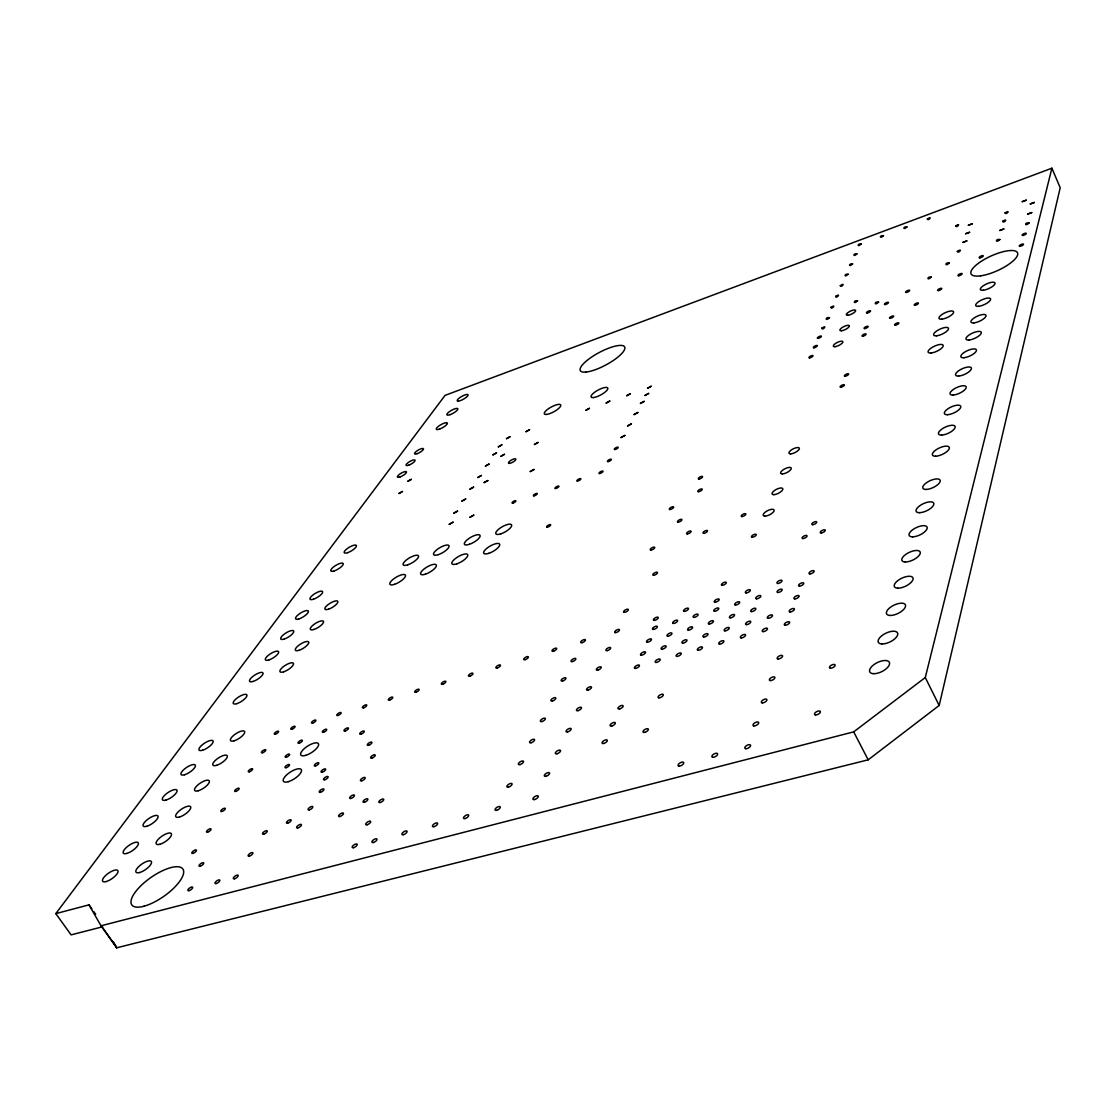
<?xml version="1.0" encoding="UTF-8"?>
<svg xmlns="http://www.w3.org/2000/svg" width="1116" height="1116" viewBox="0 0 1116 1116"><rect width="100%" height="100%" fill="white"/><g stroke="black" fill="none" stroke-linecap="round" stroke-linejoin="round"><path stroke-width="1.5" d="M55.8 913.627L88.987 904.853L101.012 925.792L116.664 947.805L868.178 759.829L939.17 705.465L1060.2 187.767L1051.9 168.195L445.075 395.371L55.8 913.627L71.089 934.873L102.602 926.768M101.012 925.792L853.684 731.873L925.276 677.538L1051.9 168.195M116.664 947.805L113.455 941.932M88.987 904.853L91.847 908.87M93.758 911.563L95.669 914.255M101.151 925.596L116.803 947.61M853.684 731.873L868.178 759.829M925.276 677.538L939.17 705.465M651.158 386.262L647.531 388.298L651.158 386.262M648.633 393.418L644.978 395.469L648.633 393.418M644.127 401.369L640.445 403.434L644.127 401.369M637.836 412.488L634.111 414.566L637.836 412.488M631.405 423.829L627.652 425.935L631.405 423.829M630.373 393.697L626.76 395.72L630.373 393.697M624.848 435.421L621.04 437.542L624.848 435.421M609.782 401.049L606.197 403.057L609.782 401.049M589.429 408.33L585.844 410.325L589.429 408.33M534.006 469.487L530.267 471.566L534.006 469.487M538.065 442.452L534.452 444.475L538.065 442.452M529.57 429.716L526.041 431.683L529.57 429.716M510.026 436.705L506.511 438.658L510.026 436.705M504.446 454.324L500.861 456.332L504.446 454.324M501.865 444.865L498.336 446.846L501.865 444.865M496.508 452.873L492.951 454.868L496.508 452.873M487.832 480.536L484.163 482.586L487.832 480.536M489.031 464.075L485.432 466.07L489.031 464.075M473.742 515.146L469.934 517.28L473.742 515.146M481.387 475.486L477.76 477.509L481.387 475.486M473.603 487.12L469.934 489.171L473.603 487.12M465.665 498.991L461.954 501.07L465.665 498.991M457.56 511.1L453.821 513.193L457.56 511.1M453.026 522.19L449.246 524.311L453.026 522.19M411.316 479.322L407.856 481.261L411.316 479.322M402.485 491.486L398.984 493.439L402.485 491.486M1029.064 222.949C1024.795 227.315 1024.153 222.028 1029.064 222.949M1031.742 212.584L1027.627 214.091L1031.742 212.584M1034.365 202.456L1030.291 203.949L1034.365 202.456M999.866 239.508C995.584 243.888 995.04 238.531 999.866 239.508M1003.828 228.989L999.741 230.482L1003.828 228.989M1026.26 200.183L1022.242 201.675L1026.26 200.183M1002.614 221.345C1003.633 224.163 1008.962 217.257 1002.614 221.345M1005.042 212.891C1006.088 215.639 1011.333 208.845 1005.042 212.891M957.319 251.407C958.142 254.364 963.764 247.278 957.319 251.407M949.298 262.985C945.001 267.38 944.624 261.967 949.298 262.985M966.833 240.93L962.829 242.395L966.833 240.93M969.595 232.281L965.619 233.746L969.595 232.281M972.315 223.8L968.367 225.251L972.315 223.8M931.316 277.117C926.964 281.553 926.671 276.029 931.316 277.117M955.645 225.92C956.454 228.668 961.852 221.945 955.645 225.92M878.599 302.115C874.233 306.565 874.121 300.971 878.599 302.115M927.354 218.987C928.038 221.61 933.367 215.151 927.354 218.987M857.59 300.832C853.28 305.198 853.252 299.73 857.59 300.832M829.453 317.711C825.101 322.092 825.184 316.539 829.453 317.711M821.878 328.104C822.06 331.354 828.449 323.975 821.878 328.104M906.959 226.925C902.97 230.873 902.718 226.157 906.959 226.925M830.89 307.346C831.127 310.443 837.307 303.301 830.89 307.346M835.647 296.368C835.912 299.395 841.98 292.364 835.647 296.368M840.306 285.626C840.599 288.584 846.57 281.678 840.306 285.626M883.467 235.685C879.492 239.619 879.31 234.918 883.467 235.685M848.174 274.243C844.045 278.358 844.017 273.308 848.174 274.243M852.61 263.948C848.537 267.993 848.481 263.069 852.61 263.948M856.948 253.876C852.917 257.852 852.847 253.039 856.948 253.876M861.203 243.999C857.214 247.919 857.116 243.218 861.203 243.999M144.103 906.192A31.22 11.425 -35.1 0 0 183.694 871.917A31.22 11.425 -35.1 0 0 144.145 882.756A31.22 11.425 -35.1 0 0 144.103 906.192M980.462 275.861A25.487 7.979 -24.4 0 0 1017.611 254.88A25.487 7.979 -24.4 0 0 984.842 259.149A25.487 7.979 -24.4 0 0 980.462 275.861M586.04 372.06A25.152 7.059 -28.1 0 0 623.914 350.773A25.152 7.059 -28.1 0 0 597.423 353.493A25.152 7.059 -28.1 0 0 586.04 372.06M830.416 668.205A3.139 1.423 -26.8 0 0 835.131 665.527A3.139 1.423 -26.8 0 0 831.378 665.192A3.139 1.423 -26.8 0 0 830.416 668.205M644.909 732.319A3.041 1.339 -29.7 0 0 648.312 729.069A3.041 1.339 -29.7 0 0 643.793 730.296A3.041 1.339 -29.7 0 0 644.909 732.319M658.789 697.821A2.957 1.269 -29.2 0 0 663.253 695.296A2.957 1.269 -29.2 0 0 660.044 694.919A2.957 1.269 -29.2 0 0 658.789 697.821M619.771 708.883A2.929 1.242 -29.8 0 0 623.091 705.772A2.929 1.242 -29.8 0 0 618.752 706.986A2.929 1.242 -29.8 0 0 619.771 708.883M603.882 743.437A3.013 1.311 -30.2 0 0 607.299 740.215A3.013 1.311 -30.2 0 0 602.877 741.415A3.013 1.311 -30.2 0 0 603.882 743.437M611.931 725.958A2.971 1.269 -30 0 0 615.293 722.777A2.971 1.269 -30 0 0 610.912 723.991A2.971 1.269 -30 0 0 611.931 725.958M722.122 585.314A2.748 1.088 -27.8 0 0 726.251 582.984A2.748 1.088 -27.8 0 0 723.168 582.845A2.748 1.088 -27.8 0 0 722.122 585.314M821.097 532.932A2.762 1.088 -26.4 0 0 825.226 530.588A2.762 1.088 -26.4 0 0 821.948 530.546A2.762 1.088 -26.4 0 0 821.097 532.932M655.845 662.444A2.86 1.186 -29 0 0 660.156 660.016A2.86 1.186 -29 0 0 657.073 659.709A2.86 1.186 -29 0 0 655.845 662.444M676.84 656.403A2.874 1.2 -28.7 0 0 681.165 653.962A2.874 1.2 -28.7 0 0 678.026 653.669A2.874 1.2 -28.7 0 0 676.84 656.403M698.044 650.307A2.888 1.214 -28.4 0 0 702.396 647.838A2.888 1.214 -28.4 0 0 699.188 647.573A2.888 1.214 -28.4 0 0 698.044 650.307M719.471 644.127A2.902 1.228 -28.1 0 0 723.852 641.658A2.902 1.228 -28.1 0 0 720.587 641.393A2.902 1.228 -28.1 0 0 719.471 644.127M741.136 637.906A2.916 1.242 -27.8 0 0 745.53 635.423A2.916 1.242 -27.8 0 0 742.21 635.157A2.916 1.242 -27.8 0 0 741.136 637.906M763.037 631.6A2.929 1.256 -27.5 0 0 767.445 629.103A2.929 1.256 -27.5 0 0 764.069 628.852A2.929 1.256 -27.5 0 0 763.037 631.6M785.162 625.225A2.957 1.256 -27.2 0 0 789.598 622.728A2.957 1.256 -27.2 0 0 786.152 622.491A2.957 1.256 -27.2 0 0 785.162 625.225M635.088 668.414A2.846 1.172 -29.3 0 0 639.37 666.001A2.846 1.172 -29.3 0 0 636.343 665.694A2.846 1.172 -29.3 0 0 635.088 668.414M673.366 623.439A2.776 1.116 -28.6 0 0 677.552 621.082A2.776 1.116 -28.6 0 0 674.524 620.859A2.776 1.116 -28.6 0 0 673.366 623.439M693.845 617.371A2.79 1.13 -28.3 0 0 698.044 615A2.79 1.13 -28.3 0 0 694.961 614.79A2.79 1.13 -28.3 0 0 693.845 617.371M714.519 611.247A2.804 1.144 -28 0 0 718.746 608.862A2.804 1.144 -28 0 0 715.607 608.666A2.804 1.144 -28 0 0 714.519 611.247M735.416 605.053A2.818 1.158 -27.7 0 0 739.657 602.668A2.818 1.158 -27.7 0 0 736.462 602.473A2.818 1.158 -27.7 0 0 735.416 605.053M756.522 598.804A2.832 1.158 -27.4 0 0 760.791 596.39A2.832 1.158 -27.4 0 0 757.541 596.223A2.832 1.158 -27.4 0 0 756.522 598.804M777.852 592.484A2.846 1.172 -27.2 0 0 782.149 590.071A2.846 1.172 -27.2 0 0 778.828 589.904A2.846 1.172 -27.2 0 0 777.852 592.484M799.405 586.095A2.874 1.186 -26.9 0 0 803.715 583.668A2.874 1.186 -26.9 0 0 800.339 583.515A2.874 1.186 -26.9 0 0 799.405 586.095M653.111 629.438A2.762 1.102 -28.8 0 0 657.268 627.094A2.762 1.102 -28.8 0 0 654.283 626.871A2.762 1.102 -28.8 0 0 653.111 629.438M667.647 636.19A2.804 1.144 -28.7 0 0 671.874 633.804A2.804 1.144 -28.7 0 0 668.819 633.567A2.804 1.144 -28.7 0 0 667.647 636.19M688.279 630.135A2.818 1.158 -28.4 0 0 692.534 627.736A2.818 1.158 -28.4 0 0 689.423 627.499A2.818 1.158 -28.4 0 0 688.279 630.135M709.134 624.011A2.832 1.158 -28.1 0 0 713.403 621.598A2.832 1.158 -28.1 0 0 710.236 621.375A2.832 1.158 -28.1 0 0 709.134 624.011M730.213 617.832A2.846 1.172 -27.9 0 0 734.495 615.404A2.846 1.172 -27.9 0 0 731.273 615.195A2.846 1.172 -27.9 0 0 730.213 617.832M751.5 611.582A2.86 1.186 -27.6 0 0 755.811 609.141A2.86 1.186 -27.6 0 0 752.533 608.945A2.86 1.186 -27.6 0 0 751.5 611.582M794.759 598.887A2.902 1.214 -27 0 0 799.098 596.432A2.902 1.214 -27 0 0 795.708 596.251A2.902 1.214 -27 0 0 794.759 598.887M647.21 642.188A2.79 1.13 -29 0 0 651.423 639.817A2.79 1.13 -29 0 0 648.424 639.566A2.79 1.13 -29 0 0 647.21 642.188M661.802 649.191A2.832 1.158 -28.8 0 0 666.071 646.778A2.832 1.158 -28.8 0 0 663.002 646.513A2.832 1.158 -28.8 0 0 661.802 649.191M682.615 643.137A2.846 1.172 -28.6 0 0 686.898 640.724A2.846 1.172 -28.6 0 0 683.773 640.458A2.846 1.172 -28.6 0 0 682.615 643.137M703.638 637.027A2.86 1.186 -28.3 0 0 707.949 634.599A2.86 1.186 -28.3 0 0 704.768 634.348A2.86 1.186 -28.3 0 0 703.638 637.027M724.898 630.847A2.874 1.2 -28 0 0 729.222 628.406A2.874 1.2 -28 0 0 725.986 628.168A2.874 1.2 -28 0 0 724.898 630.847M746.367 624.611A2.888 1.214 -27.7 0 0 750.719 622.156A2.888 1.214 -27.7 0 0 747.413 621.919A2.888 1.214 -27.7 0 0 746.367 624.611M768.073 618.306A2.902 1.228 -27.4 0 0 772.439 615.837A2.902 1.228 -27.4 0 0 769.077 615.614A2.902 1.228 -27.4 0 0 768.073 618.306M790.002 611.931A2.929 1.242 -27.1 0 0 794.397 609.448A2.929 1.242 -27.1 0 0 790.979 609.238A2.929 1.242 -27.1 0 0 790.002 611.931M641.212 655.176A2.818 1.144 -29.1 0 0 645.453 652.776A2.818 1.144 -29.1 0 0 642.439 652.497A2.818 1.144 -29.1 0 0 641.212 655.176M286.226 767.655A2.637 0.949 -33.1 0 0 289.518 764.837A2.637 0.949 -33.1 0 0 286.003 765.855A2.637 0.949 -33.1 0 0 286.226 767.655M315.549 765.911A2.678 0.99 -32.9 0 0 318.855 763.051A2.678 0.99 -32.9 0 0 315.27 764.083A2.678 0.99 -32.9 0 0 315.549 765.911M322.343 772.133A2.706 1.004 -32.9 0 0 325.691 769.231A2.706 1.004 -32.9 0 0 322.05 770.277A2.706 1.004 -32.9 0 0 322.343 772.133M324.784 779.763A2.734 1.032 -33 0 0 328.16 776.834A2.734 1.032 -33 0 0 324.477 777.88A2.734 1.032 -33 0 0 324.784 779.763M320.529 792.276A2.762 1.046 -33.1 0 0 323.947 789.305A2.762 1.046 -33.1 0 0 320.236 790.337A2.762 1.046 -33.1 0 0 320.529 792.276M309.369 809.867A2.79 1.074 -33.4 0 0 312.829 806.826A2.79 1.074 -33.4 0 0 309.09 807.858A2.79 1.074 -33.4 0 0 309.369 809.867M297.93 827.877A2.832 1.088 -33.7 0 0 301.459 824.78A2.832 1.088 -33.7 0 0 297.679 825.812A2.832 1.088 -33.7 0 0 297.93 827.877M339.948 816.507A2.86 1.116 -33.3 0 0 343.463 813.397A2.86 1.116 -33.3 0 0 339.599 814.443A2.86 1.116 -33.3 0 0 339.948 816.507M351.01 798.428A2.818 1.102 -33 0 0 354.469 795.373A2.818 1.102 -33 0 0 350.647 796.419A2.818 1.102 -33 0 0 351.01 798.428M361.807 780.782A2.776 1.074 -32.7 0 0 365.211 777.782A2.776 1.074 -32.7 0 0 361.417 778.842A2.776 1.074 -32.7 0 0 361.807 780.782M371.935 758.043A2.72 1.032 -32.4 0 0 375.255 755.127A2.72 1.032 -32.4 0 0 371.53 756.202A2.72 1.032 -32.4 0 0 371.935 758.043M368.643 745.265A2.678 1.004 -32.3 0 0 371.935 742.405A2.678 1.004 -32.3 0 0 368.252 743.465A2.678 1.004 -32.3 0 0 368.643 745.265M361.04 734.147A2.637 0.976 -32.3 0 0 364.276 731.343A2.637 0.976 -32.3 0 0 360.663 732.389A2.637 0.976 -32.3 0 0 361.04 734.147M345.249 730.966A2.609 0.949 -32.3 0 0 348.471 728.204A2.609 0.949 -32.3 0 0 344.914 729.25A2.609 0.949 -32.3 0 0 345.249 730.966M323.542 732.249A2.581 0.935 -32.5 0 0 326.751 729.515A2.581 0.935 -32.5 0 0 323.249 730.548A2.581 0.935 -32.5 0 0 323.542 732.249M299.172 743.214A2.581 0.921 -32.7 0 0 302.394 740.48A2.581 0.921 -32.7 0 0 298.935 741.498A2.581 0.921 -32.7 0 0 299.172 743.214M286.38 757.178A2.609 0.935 -32.9 0 0 289.644 754.402A2.609 0.935 -32.9 0 0 286.17 755.42A2.609 0.935 -32.9 0 0 286.38 757.178M582.315 642.607A2.692 1.046 -29.6 0 0 585.412 639.831A2.692 1.046 -29.6 0 0 581.464 641.003A2.692 1.046 -29.6 0 0 582.315 642.607M542.027 721.522A2.86 1.172 -30.7 0 0 545.347 718.481A2.86 1.172 -30.7 0 0 541.204 719.653A2.86 1.172 -30.7 0 0 542.027 721.522M562.743 680.941A2.776 1.116 -30.1 0 0 565.952 678.04A2.776 1.116 -30.1 0 0 561.906 679.212A2.776 1.116 -30.1 0 0 562.743 680.941M572.675 661.509A2.734 1.074 -29.9 0 0 575.814 658.663A2.734 1.074 -29.9 0 0 571.824 659.835A2.734 1.074 -29.9 0 0 572.675 661.509M552.532 700.946A2.818 1.144 -30.4 0 0 555.796 697.96A2.818 1.144 -30.4 0 0 551.709 699.132A2.818 1.144 -30.4 0 0 552.532 700.946M553.578 651.186A2.678 1.032 -30 0 0 556.675 648.41A2.678 1.032 -30 0 0 552.797 649.568A2.678 1.032 -30 0 0 553.578 651.186M525.259 659.626A2.664 1.018 -30.3 0 0 528.37 656.864A2.664 1.018 -30.3 0 0 524.534 658.008A2.664 1.018 -30.3 0 0 525.259 659.626M497.359 667.954A2.637 1.004 -30.6 0 0 500.47 665.192A2.637 1.004 -30.6 0 0 496.69 666.322A2.637 1.004 -30.6 0 0 497.359 667.954M469.85 676.156A2.623 0.99 -30.9 0 0 472.975 673.408A2.623 0.99 -30.9 0 0 469.25 674.524A2.623 0.99 -30.9 0 0 469.85 676.156M531.202 742.726A2.902 1.214 -31 0 0 534.592 739.615A2.902 1.214 -31 0 0 530.407 740.773A2.902 1.214 -31 0 0 531.202 742.726M520.056 764.572A2.943 1.242 -31.3 0 0 523.502 761.377A2.943 1.242 -31.3 0 0 519.261 762.535A2.943 1.242 -31.3 0 0 520.056 764.572M508.561 787.087A2.999 1.283 -31.6 0 0 512.077 783.823A2.999 1.283 -31.6 0 0 507.78 784.967A2.999 1.283 -31.6 0 0 508.561 787.087M496.704 810.3A3.055 1.325 -32 0 0 500.289 806.952A3.055 1.325 -32 0 0 495.95 808.096A3.055 1.325 -32 0 0 496.704 810.3M442.731 684.248A2.609 0.976 -31.2 0 0 445.87 681.513A2.609 0.976 -31.2 0 0 442.187 682.601A2.609 0.976 -31.2 0 0 442.731 684.248M416.003 692.213A2.595 0.963 -31.5 0 0 419.142 689.493A2.595 0.963 -31.5 0 0 415.515 690.581A2.595 0.963 -31.5 0 0 416.003 692.213M389.637 700.081A2.581 0.935 -31.7 0 0 392.79 697.361A2.581 0.935 -31.7 0 0 389.219 698.435A2.581 0.935 -31.7 0 0 389.637 700.081M363.649 707.823A2.567 0.921 -32 0 0 366.801 705.131A2.567 0.921 -32 0 0 363.286 706.177A2.567 0.921 -32 0 0 363.649 707.823M338.022 715.468A2.553 0.907 -32.2 0 0 341.175 712.775A2.553 0.907 -32.2 0 0 337.702 713.822A2.553 0.907 -32.2 0 0 338.022 715.468M312.745 723.015A2.539 0.893 -32.4 0 0 315.898 720.336A2.539 0.893 -32.4 0 0 312.48 721.355A2.539 0.893 -32.4 0 0 312.745 723.015M291.932 729.208A2.539 0.879 -32.6 0 0 295.098 726.544A2.539 0.879 -32.6 0 0 291.708 727.562A2.539 0.879 -32.6 0 0 291.932 729.208M275.457 734.133A2.525 0.879 -32.8 0 0 278.623 731.468A2.525 0.879 -32.8 0 0 275.275 732.473A2.525 0.879 -32.8 0 0 275.457 734.133M262.595 752.714A2.567 0.893 -33 0 0 265.817 749.994A2.567 0.893 -33 0 0 262.441 750.998A2.567 0.893 -33 0 0 262.595 752.714M249.398 771.784A2.609 0.921 -33.3 0 0 252.676 769.008A2.609 0.921 -33.3 0 0 249.273 769.998A2.609 0.921 -33.3 0 0 249.398 771.784M235.853 791.37A2.651 0.935 -33.6 0 0 239.187 788.538A2.651 0.935 -33.6 0 0 235.741 789.514A2.651 0.935 -33.6 0 0 235.853 791.37M221.945 811.472A2.692 0.963 -33.9 0 0 225.334 808.584A2.692 0.963 -33.9 0 0 221.861 809.56A2.692 0.963 -33.9 0 0 221.945 811.472M207.646 832.131A2.734 0.99 -34.2 0 0 211.105 829.174A2.734 0.99 -34.2 0 0 207.59 830.151A2.734 0.99 -34.2 0 0 207.646 832.131M192.956 853.363A2.776 1.018 -34.5 0 0 196.486 850.336A2.776 1.018 -34.5 0 0 192.929 851.313A2.776 1.018 -34.5 0 0 192.956 853.363M200.196 866.225A2.832 1.046 -34.6 0 0 203.768 863.128A2.832 1.046 -34.6 0 0 200.155 864.105A2.832 1.046 -34.6 0 0 200.196 866.225M189.064 890.652A2.888 1.088 -35 0 0 192.719 887.471A2.888 1.088 -35 0 0 189.05 888.434A2.888 1.088 -35 0 0 189.064 890.652M216.225 883.551A2.902 1.102 -34.8 0 0 219.88 880.371A2.902 1.102 -34.8 0 0 216.141 881.347A2.902 1.102 -34.8 0 0 216.225 883.551M465.107 818.544A3.027 1.297 -32.4 0 0 468.706 815.224A3.027 1.297 -32.4 0 0 464.437 816.34A3.027 1.297 -32.4 0 0 465.107 818.544M434.04 826.663A3.013 1.269 -32.7 0 0 437.639 823.357A3.013 1.269 -32.7 0 0 433.44 824.459A3.013 1.269 -32.7 0 0 434.04 826.663M403.462 834.656A2.999 1.242 -33.1 0 0 407.089 831.35A2.999 1.242 -33.1 0 0 402.946 832.438A2.999 1.242 -33.1 0 0 403.462 834.656M373.386 842.51A2.971 1.228 -33.4 0 0 377.013 839.232A2.971 1.228 -33.4 0 0 372.939 840.292A2.971 1.228 -33.4 0 0 373.386 842.51M234.555 878.766A2.902 1.116 -34.6 0 0 238.21 875.572A2.902 1.116 -34.6 0 0 234.444 876.562A2.902 1.116 -34.6 0 0 234.555 878.766M249.37 856.125A2.86 1.088 -34.3 0 0 252.955 853.001A2.86 1.088 -34.3 0 0 249.217 854.005A2.86 1.088 -34.3 0 0 249.37 856.125M263.767 834.14A2.804 1.06 -33.9 0 0 267.282 831.085A2.804 1.06 -33.9 0 0 263.585 832.09A2.804 1.06 -33.9 0 0 263.767 834.14M287.677 823.176A2.804 1.074 -33.7 0 0 291.178 820.134A2.804 1.074 -33.7 0 0 287.454 821.153A2.804 1.074 -33.7 0 0 287.677 823.176M353.605 847.672A2.971 1.214 -33.6 0 0 357.232 844.407A2.971 1.214 -33.6 0 0 353.2 845.468A2.971 1.214 -33.6 0 0 353.605 847.672M367.136 824.752A2.916 1.172 -33.2 0 0 370.693 821.571A2.916 1.172 -33.2 0 0 366.718 822.632A2.916 1.172 -33.2 0 0 367.136 824.752M380.277 802.502A2.874 1.144 -32.9 0 0 383.765 799.391A2.874 1.144 -32.9 0 0 379.831 800.465A2.874 1.144 -32.9 0 0 380.277 802.502M364.416 802.251A2.846 1.13 -33 0 0 367.889 799.168A2.846 1.13 -33 0 0 364.011 800.228A2.846 1.13 -33 0 0 364.416 802.251M624.221 612.321A2.664 1.032 -29 0 0 628.252 610.047A2.664 1.032 -29 0 0 625.42 609.866A2.664 1.032 -29 0 0 624.221 612.321M650.837 550.035A2.539 0.935 -28.4 0 0 654.673 547.872A2.539 0.935 -28.4 0 0 651.939 547.803A2.539 0.935 -28.4 0 0 650.837 550.035M698.895 479.029A2.413 0.851 -27.6 0 0 702.522 476.992A2.413 0.851 -27.6 0 0 699.844 477.034A2.413 0.851 -27.6 0 0 698.895 479.029M698.49 491.682A2.455 0.865 -27.7 0 0 702.173 489.603A2.455 0.865 -27.7 0 0 699.453 489.631A2.455 0.865 -27.7 0 0 698.49 491.682M678.096 522.121A2.497 0.907 -28 0 0 681.876 520A2.497 0.907 -28 0 0 679.128 519.986A2.497 0.907 -28 0 0 678.096 522.121M815.475 714.951A3.25 1.521 -27.2 0 0 820.358 712.175A3.25 1.521 -27.2 0 0 816.493 711.729A3.25 1.521 -27.2 0 0 815.475 714.951M867.188 313.01A2.232 0.698 -25.7 0 0 870.508 311.155A2.232 0.698 -25.7 0 0 867.816 311.434A2.232 0.698 -25.7 0 0 867.188 313.01M864.747 328.578A2.274 0.725 -25.7 0 0 868.122 326.695A2.274 0.725 -25.7 0 0 865.388 326.96A2.274 0.725 -25.7 0 0 864.747 328.578M890.261 318.283A2.288 0.725 -25.4 0 0 893.651 316.386A2.288 0.725 -25.4 0 0 890.861 316.679A2.288 0.725 -25.4 0 0 890.261 318.283M915.022 305.254A2.288 0.725 -25.2 0 0 918.412 303.357A2.288 0.725 -25.2 0 0 915.566 303.664A2.288 0.725 -25.2 0 0 915.022 305.254M938.389 290.579A2.288 0.725 -24.9 0 0 941.764 288.695A2.288 0.725 -24.9 0 0 938.905 289.016A2.288 0.725 -24.9 0 0 938.389 290.579M958.784 275.75A2.288 0.711 -24.8 0 0 962.145 273.866A2.288 0.711 -24.8 0 0 959.258 274.215A2.288 0.711 -24.8 0 0 958.784 275.75M979.96 257.852A2.274 0.698 -24.6 0 0 983.294 255.983A2.274 0.698 -24.6 0 0 980.406 256.359A2.274 0.698 -24.6 0 0 979.96 257.852M885.141 304.542A2.246 0.698 -25.5 0 0 888.462 302.687A2.246 0.698 -25.5 0 0 885.741 302.994A2.246 0.698 -25.5 0 0 885.141 304.542M906.345 292.448A2.246 0.698 -25.3 0 0 909.666 290.579A2.246 0.698 -25.3 0 0 906.903 290.899A2.246 0.698 -25.3 0 0 906.345 292.448M818.056 338.357A2.218 0.698 -26.1 0 0 821.362 336.502A2.218 0.698 -26.1 0 0 818.739 336.739A2.218 0.698 -26.1 0 0 818.056 338.357M809.588 357.873A2.26 0.725 -26.2 0 0 812.964 355.99A2.26 0.725 -26.2 0 0 810.314 356.213A2.26 0.725 -26.2 0 0 809.588 357.873M862.696 336.209A2.288 0.739 -25.7 0 0 866.1 334.298A2.288 0.739 -25.7 0 0 863.338 334.563A2.288 0.739 -25.7 0 0 862.696 336.209M745.669 748.683A3.236 1.521 -28.5 0 0 750.538 745.934A3.236 1.521 -28.5 0 0 746.841 745.404A3.236 1.521 -28.5 0 0 745.669 748.683M615.307 632.605A2.72 1.074 -29.2 0 0 619.408 630.303A2.72 1.074 -29.2 0 0 616.548 630.066A2.72 1.074 -29.2 0 0 615.307 632.605M578.158 710.627A2.874 1.2 -30.2 0 0 581.464 707.572A2.874 1.2 -30.2 0 0 577.251 708.758A2.874 1.2 -30.2 0 0 578.158 710.627M598.009 670.019A2.79 1.13 -29.7 0 0 601.203 667.103A2.79 1.13 -29.7 0 0 597.088 668.289A2.79 1.13 -29.7 0 0 598.009 670.019M607.509 650.572A2.748 1.102 -29.4 0 0 610.647 647.726A2.748 1.102 -29.4 0 0 606.588 648.926A2.748 1.102 -29.4 0 0 607.509 650.572M588.23 690.023A2.832 1.158 -29.9 0 0 591.48 687.038A2.832 1.158 -29.9 0 0 587.309 688.237A2.832 1.158 -29.9 0 0 588.23 690.023M567.779 731.845A2.929 1.228 -30.5 0 0 571.155 728.72A2.929 1.228 -30.5 0 0 566.886 729.906A2.929 1.228 -30.5 0 0 567.779 731.845M557.093 753.718A2.971 1.269 -30.8 0 0 560.525 750.51A2.971 1.269 -30.8 0 0 556.214 751.682A2.971 1.269 -30.8 0 0 557.093 753.718M546.073 776.262A3.013 1.311 -31.2 0 0 549.574 772.983A3.013 1.311 -31.2 0 0 545.194 774.155A3.013 1.311 -31.2 0 0 546.073 776.262M534.704 799.516A3.069 1.339 -31.5 0 0 538.261 796.154A3.069 1.339 -31.5 0 0 533.839 797.312A3.069 1.339 -31.5 0 0 534.704 799.516M809.867 573.889A2.846 1.172 -26.7 0 0 814.136 571.462A2.846 1.172 -26.7 0 0 810.774 571.336A2.846 1.172 -26.7 0 0 809.867 573.889M777.74 583.473A2.832 1.158 -27.1 0 0 781.981 581.073A2.832 1.158 -27.1 0 0 778.703 580.934A2.832 1.158 -27.1 0 0 777.74 583.473M746.102 592.917A2.804 1.144 -27.5 0 0 750.329 590.531A2.804 1.144 -27.5 0 0 747.12 590.364A2.804 1.144 -27.5 0 0 746.102 592.917M714.951 602.208A2.776 1.116 -28 0 0 719.136 599.85A2.776 1.116 -28 0 0 716.026 599.669A2.776 1.116 -28 0 0 714.951 602.208M684.275 611.359A2.762 1.102 -28.4 0 0 688.433 609.015A2.762 1.102 -28.4 0 0 685.405 608.82A2.762 1.102 -28.4 0 0 684.275 611.359M654.06 620.384A2.734 1.088 -28.7 0 0 658.189 618.055A2.734 1.088 -28.7 0 0 655.231 617.846A2.734 1.088 -28.7 0 0 654.06 620.384M777.992 658.984A3.041 1.339 -27.5 0 0 782.553 656.403A3.041 1.339 -27.5 0 0 779.024 656.096A3.041 1.339 -27.5 0 0 777.992 658.984M770.207 680.579A3.083 1.381 -27.7 0 0 774.853 677.956A3.083 1.381 -27.7 0 0 771.282 677.607A3.083 1.381 -27.7 0 0 770.207 680.579M762.172 702.871A3.125 1.423 -27.9 0 0 766.887 700.206A3.125 1.423 -27.9 0 0 763.274 699.802A3.125 1.423 -27.9 0 0 762.172 702.871M753.886 725.902A3.181 1.465 -28.2 0 0 758.671 723.182A3.181 1.465 -28.2 0 0 755.016 722.722A3.181 1.465 -28.2 0 0 753.886 725.902M712.719 757.276A3.208 1.493 -29 0 0 717.546 754.528A3.208 1.493 -29 0 0 713.961 753.984A3.208 1.493 -29 0 0 712.719 757.276M678.849 766.078A3.181 1.465 -29.5 0 0 683.648 763.372A3.181 1.465 -29.5 0 0 680.16 762.814A3.181 1.465 -29.5 0 0 678.849 766.078M813.969 347.774A2.246 0.711 -26.2 0 0 817.317 345.904A2.246 0.711 -26.2 0 0 814.68 346.141A2.246 0.711 -26.2 0 0 813.969 347.774M1022.981 235.42A2.288 0.698 -24.2 0 0 1026.315 233.551A2.288 0.698 -24.2 0 0 1023.358 233.955A2.288 0.698 -24.2 0 0 1022.981 235.42M1020.136 246.273A2.316 0.711 -24.2 0 0 1023.512 244.39A2.316 0.711 -24.2 0 0 1020.526 244.781A2.316 0.711 -24.2 0 0 1020.136 246.273M895.395 325.161A2.316 0.753 -25.4 0 0 898.826 323.235A2.316 0.753 -25.4 0 0 895.981 323.514A2.316 0.753 -25.4 0 0 895.395 325.161M547.105 527.17A2.316 0.781 -29.2 0 0 550.606 525.204A2.316 0.781 -29.2 0 0 548.277 525.176A2.316 0.781 -29.2 0 0 547.105 527.17M509.328 463.391A4.171 1.256 -29.1 0 0 515.62 459.862A4.171 1.256 -29.1 0 0 511.519 459.987A4.171 1.256 -29.1 0 0 509.328 463.391M577.377 481.066A2.232 0.725 -28.7 0 0 580.752 479.183A2.232 0.725 -28.7 0 0 578.465 479.21A2.232 0.725 -28.7 0 0 577.377 481.066M555.489 488.515A2.218 0.711 -28.9 0 0 558.837 486.632A2.218 0.711 -28.9 0 0 556.591 486.66A2.218 0.711 -28.9 0 0 555.489 488.515M533.839 495.867A2.204 0.711 -29.1 0 0 537.187 493.997A2.204 0.711 -29.1 0 0 534.982 494.011A2.204 0.711 -29.1 0 0 533.839 495.867M513.276 502.967A2.204 0.698 -29.4 0 0 515.857 500.819A2.204 0.698 -29.4 0 0 512.69 501.907A2.204 0.698 -29.4 0 0 513.276 502.967M599.515 473.547A2.246 0.739 -28.5 0 0 602.905 471.65A2.246 0.739 -28.5 0 0 600.561 471.691A2.246 0.739 -28.5 0 0 599.515 473.547M607.913 461.633A2.232 0.725 -28.4 0 0 611.275 459.75A2.232 0.725 -28.4 0 0 608.945 459.82A2.232 0.725 -28.4 0 0 607.913 461.633M614.79 449.525A2.204 0.711 -28.3 0 0 618.111 447.669A2.204 0.711 -28.3 0 0 615.795 447.753A2.204 0.711 -28.3 0 0 614.79 449.525M845.105 376.231A2.372 0.795 -25.9 0 0 848.634 374.251A2.372 0.795 -25.9 0 0 845.788 374.46A2.372 0.795 -25.9 0 0 845.105 376.231M840.794 387.196A2.399 0.809 -25.9 0 0 844.366 385.201A2.399 0.809 -25.9 0 0 841.506 385.397A2.399 0.809 -25.9 0 0 840.794 387.196M812.615 524.673A2.72 1.06 -26.5 0 0 816.703 522.386A2.72 1.06 -26.5 0 0 813.48 522.344A2.72 1.06 -26.5 0 0 812.615 524.673M687.247 533.894A2.553 0.949 -27.9 0 0 691.083 531.732A2.553 0.949 -27.9 0 0 688.279 531.69A2.553 0.949 -27.9 0 0 687.247 533.894M802.892 538.526A2.748 1.088 -26.7 0 0 807.008 536.21A2.748 1.088 -26.7 0 0 803.771 536.14A2.748 1.088 -26.7 0 0 802.892 538.526M653.488 575.242A2.609 0.99 -28.5 0 0 657.422 573.024A2.609 0.99 -28.5 0 0 654.604 572.899A2.609 0.99 -28.5 0 0 653.488 575.242M752.212 537.228A2.664 1.018 -27.2 0 0 756.202 534.982A2.664 1.018 -27.2 0 0 753.16 534.927A2.664 1.018 -27.2 0 0 752.212 537.228M741.931 516.541A2.581 0.963 -27.3 0 0 745.809 514.35A2.581 0.963 -27.3 0 0 742.879 514.337A2.581 0.963 -27.3 0 0 741.931 516.541M703.61 533.336A2.567 0.963 -27.8 0 0 707.488 531.16A2.567 0.963 -27.8 0 0 704.628 531.118A2.567 0.963 -27.8 0 0 703.61 533.336M669.907 509.51A2.455 0.879 -28 0 0 673.604 507.431A2.455 0.879 -28 0 0 670.925 507.417A2.455 0.879 -28 0 0 669.907 509.51M234.123 740.801A8.412 2.846 -33 0 0 244.753 731.943A8.412 2.846 -33 0 0 233.732 735.291A8.412 2.846 -33 0 0 234.123 740.801M216.504 765.353A8.579 2.929 -33.3 0 0 227.385 756.257A8.579 2.929 -33.3 0 0 216.225 759.591A8.579 2.929 -33.3 0 0 216.504 765.353M198.285 790.756A8.761 3.027 -33.7 0 0 209.417 781.409A8.761 3.027 -33.7 0 0 198.118 784.715A8.761 3.027 -33.7 0 0 198.285 790.756M179.411 817.052A8.942 3.111 -34.1 0 0 190.808 807.454A8.942 3.111 -34.1 0 0 179.383 810.732A8.942 3.111 -34.1 0 0 179.411 817.052M159.867 844.296A9.137 3.222 -34.5 0 0 171.543 834.419A9.137 3.222 -34.5 0 0 159.965 837.67A9.137 3.222 -34.5 0 0 159.867 844.296M139.612 872.531A9.347 3.32 -34.9 0 0 151.581 862.375A9.347 3.32 -34.9 0 0 139.849 865.584A9.347 3.32 -34.9 0 0 139.612 872.531M328.536 609.197A7.547 2.372 -31.3 0 0 337.911 601.566A7.547 2.372 -31.3 0 0 327.63 604.97A7.547 2.372 -31.3 0 0 328.536 609.197M314.014 629.438A7.686 2.441 -31.5 0 0 323.584 621.626A7.686 2.441 -31.5 0 0 313.178 625.016A7.686 2.441 -31.5 0 0 314.014 629.438M299.046 650.307A7.812 2.511 -31.8 0 0 308.797 642.314A7.812 2.511 -31.8 0 0 298.279 645.69A7.812 2.511 -31.8 0 0 299.046 650.307M283.59 671.846A7.952 2.595 -32.1 0 0 293.55 663.643A7.952 2.595 -32.1 0 0 282.92 667.033A7.952 2.595 -32.1 0 0 283.59 671.846M458.313 401.132A6.208 1.646 -29.2 0 0 467.702 395.901A6.208 1.646 -29.2 0 0 461.801 396.361A6.208 1.646 -29.2 0 0 458.313 401.132M450.278 414.608A6.291 1.688 -29.3 0 0 457.825 408.721A6.291 1.688 -29.3 0 0 448.925 412.013A6.291 1.688 -29.3 0 0 450.278 414.608M439.704 429.032A6.375 1.73 -29.4 0 0 447.376 423.02A6.375 1.73 -29.4 0 0 438.379 426.34A6.375 1.73 -29.4 0 0 439.704 429.032M941.751 319.176A8.049 2.637 -24.8 0 0 953.594 312.522A8.049 2.637 -24.8 0 0 943.508 313.554A8.049 2.637 -24.8 0 0 941.751 319.176M936.436 335.818A8.161 2.72 -24.9 0 0 948.474 329.053A8.161 2.72 -24.9 0 0 938.235 330.015A8.161 2.72 -24.9 0 0 936.436 335.818M930.939 353.019A8.3 2.818 -24.9 0 0 943.173 346.127A8.3 2.818 -24.9 0 0 932.795 347.02A8.3 2.818 -24.9 0 0 930.939 353.019M347.704 552.657A7.101 2.12 -30.7 0 0 356.478 545.626A7.101 2.12 -30.7 0 0 346.741 548.974A7.101 2.12 -30.7 0 0 347.704 552.657M334.312 570.89A7.212 2.176 -30.9 0 0 343.268 563.706A7.212 2.176 -30.9 0 0 333.419 567.054A7.212 2.176 -30.9 0 0 334.312 570.89M408.791 465.163A5.162 1.437 -29.8 0 0 415.082 460.21A5.162 1.437 -29.8 0 0 407.856 462.819A5.162 1.437 -29.8 0 0 408.791 465.163M400.128 476.909A5.217 1.465 -29.9 0 0 406.503 471.887A5.217 1.465 -29.9 0 0 399.221 474.495A5.217 1.465 -29.9 0 0 400.128 476.909M417.286 453.64A5.12 1.409 -29.7 0 0 423.494 448.772A5.12 1.409 -29.7 0 0 416.31 451.38A5.12 1.409 -29.7 0 0 417.286 453.64M438.337 554.638A8.914 2.86 -30.2 0 0 449.064 545.78A8.914 2.86 -30.2 0 0 436.482 550.007A8.914 2.86 -30.2 0 0 438.337 554.638M469.39 544.315A8.984 2.902 -29.9 0 0 480.075 535.415A8.984 2.902 -29.9 0 0 467.283 539.712A8.984 2.902 -29.9 0 0 469.39 544.315M394.52 584.338A8.998 2.888 -30.7 0 0 405.485 575.298A8.998 2.888 -30.7 0 0 392.958 579.455A8.998 2.888 -30.7 0 0 394.52 584.338M425.433 574.168A9.068 2.943 -30.4 0 0 436.37 565.101A9.068 2.943 -30.4 0 0 423.634 569.327A9.068 2.943 -30.4 0 0 425.433 574.168M456.863 563.831A9.123 2.999 -30.1 0 0 467.757 554.722A9.123 2.999 -30.1 0 0 454.812 559.018A9.123 2.999 -30.1 0 0 456.863 563.831M488.808 553.327A9.193 3.055 -29.8 0 0 499.675 544.19A9.193 3.055 -29.8 0 0 486.52 548.556A9.193 3.055 -29.8 0 0 488.808 553.327M305.644 755.379A10.476 3.794 -32.8 0 0 318.632 744.232A10.476 3.794 -32.8 0 0 304.542 748.376A10.476 3.794 -32.8 0 0 305.644 755.379M288.235 781.702A10.7 3.92 -33.1 0 0 301.543 770.235A10.7 3.92 -33.1 0 0 287.272 774.351A10.7 3.92 -33.1 0 0 288.235 781.702M500.945 533.811A9.04 2.957 -29.6 0 0 511.602 524.883A9.04 2.957 -29.6 0 0 498.601 529.249A9.04 2.957 -29.6 0 0 500.945 533.811M407.8 564.808A8.858 2.804 -30.4 0 0 418.542 555.977A8.858 2.804 -30.4 0 0 406.168 560.134A8.858 2.804 -30.4 0 0 407.8 564.808M773.751 494.667A6.012 2.232 -26.8 0 0 782.762 489.589A6.012 2.232 -26.8 0 0 775.801 489.659A6.012 2.232 -26.8 0 0 773.751 494.667M790.616 453.877A5.817 2.079 -26.5 0 0 799.321 448.981A5.817 2.079 -26.5 0 0 792.527 449.204A5.817 2.079 -26.5 0 0 790.616 453.877M834.935 346.699A5.301 1.702 -26 0 0 842.831 342.263A5.301 1.702 -26 0 0 836.512 342.849A5.301 1.702 -26 0 0 834.935 346.699M847.937 315.256A5.148 1.59 -25.8 0 0 855.595 310.973A5.148 1.59 -25.8 0 0 849.415 311.643A5.148 1.59 -25.8 0 0 847.937 315.256M841.534 330.741A5.217 1.646 -25.9 0 0 849.304 326.374A5.217 1.646 -25.9 0 0 843.054 327.002A5.217 1.646 -25.9 0 0 841.534 330.741M764.865 516.15A6.11 2.316 -27 0 0 774.044 510.989A6.11 2.316 -27 0 0 766.985 510.961A6.11 2.316 -27 0 0 764.865 516.15M782.33 473.923A5.915 2.148 -26.7 0 0 791.188 468.929A5.915 2.148 -26.7 0 0 784.311 469.083A5.915 2.148 -26.7 0 0 782.33 473.923M983.266 290.258A8.021 2.581 -24.4 0 0 995.012 283.659A8.021 2.581 -24.4 0 0 984.772 284.831A8.021 2.581 -24.4 0 0 983.266 290.258M978.662 306.314A8.147 2.664 -24.5 0 0 990.603 299.59A8.147 2.664 -24.5 0 0 980.211 300.706A8.147 2.664 -24.5 0 0 978.662 306.314M593.224 397.575A9.444 2.776 -28.2 0 0 607.481 389.596A9.444 2.776 -28.2 0 0 597.604 390.335A9.444 2.776 -28.2 0 0 593.224 397.575M546.282 414.455A9.333 2.706 -28.6 0 0 560.371 406.573A9.333 2.706 -28.6 0 0 550.913 407.2A9.333 2.706 -28.6 0 0 546.282 414.455M299.074 618.864A7.505 2.33 -31.5 0 0 308.462 611.261A7.505 2.33 -31.5 0 0 298.349 614.609A7.505 2.33 -31.5 0 0 299.074 618.864M284.217 639.077A7.631 2.399 -31.8 0 0 293.801 631.307A7.631 2.399 -31.8 0 0 283.576 634.641A7.631 2.399 -31.8 0 0 284.217 639.077M202.554 750.259A8.37 2.776 -33.2 0 0 213.212 741.456A8.37 2.776 -33.2 0 0 202.373 744.735A8.37 2.776 -33.2 0 0 202.554 750.259M184.572 774.755A8.537 2.86 -33.6 0 0 195.467 765.716A8.537 2.86 -33.6 0 0 184.503 768.98A8.537 2.86 -33.6 0 0 184.572 774.755M165.963 800.088A8.705 2.957 -33.9 0 0 177.109 790.798A8.705 2.957 -33.9 0 0 166.019 794.034A8.705 2.957 -33.9 0 0 165.963 800.088M146.712 826.3A8.9 3.041 -34.3 0 0 158.123 816.759A8.9 3.041 -34.3 0 0 146.893 819.981A8.9 3.041 -34.3 0 0 146.712 826.3M126.764 853.447A9.081 3.139 -34.7 0 0 138.454 843.64A9.081 3.139 -34.7 0 0 127.098 846.821A9.081 3.139 -34.7 0 0 126.764 853.447M106.104 881.584A9.291 3.25 -35.1 0 0 118.073 871.484A9.291 3.25 -35.1 0 0 106.578 874.637A9.291 3.25 -35.1 0 0 106.104 881.584M973.905 322.887A8.272 2.762 -24.5 0 0 986.028 316.051A8.272 2.762 -24.5 0 0 975.51 317.097A8.272 2.762 -24.5 0 0 973.905 322.887M889.87 615.46A10.476 4.631 -25.7 0 0 905.481 606.588A10.476 4.631 -25.7 0 0 892.521 605.904A10.476 4.631 -25.7 0 0 889.87 615.46M897.71 588.174A10.267 4.436 -25.5 0 0 913 579.483A10.267 4.436 -25.5 0 0 900.249 578.995A10.267 4.436 -25.5 0 0 897.71 588.174M905.229 561.99A10.072 4.255 -25.3 0 0 920.212 553.494A10.072 4.255 -25.3 0 0 907.671 553.187A10.072 4.255 -25.3 0 0 905.229 561.99M912.442 536.852A9.877 4.073 -25.2 0 0 927.131 528.524A9.877 4.073 -25.2 0 0 914.785 528.384A9.877 4.073 -25.2 0 0 912.442 536.852M919.389 512.69A9.695 3.92 -25.1 0 0 933.785 504.53A9.695 3.92 -25.1 0 0 921.635 504.558A9.695 3.92 -25.1 0 0 919.389 512.69M926.057 489.45A9.528 3.767 -25 0 0 940.174 481.47A9.528 3.767 -25 0 0 928.233 481.624A9.528 3.767 -25 0 0 926.057 489.45M935.599 456.221A9.277 3.557 -24.8 0 0 949.325 448.465A9.277 3.557 -24.8 0 0 937.649 448.827A9.277 3.557 -24.8 0 0 935.599 456.221M941.667 435.087A9.109 3.418 -24.7 0 0 955.143 427.484A9.109 3.418 -24.7 0 0 943.648 427.958A9.109 3.418 -24.7 0 0 941.667 435.087M947.526 414.706A8.956 3.292 -24.7 0 0 960.75 407.242A8.956 3.292 -24.7 0 0 949.437 407.842A8.956 3.292 -24.7 0 0 947.526 414.706M953.176 395.05A8.816 3.181 -24.6 0 0 966.163 387.712A8.816 3.181 -24.6 0 0 955.017 388.41A8.816 3.181 -24.6 0 0 953.176 395.05M958.63 376.064A8.663 3.069 -24.6 0 0 971.394 368.866A8.663 3.069 -24.6 0 0 960.402 369.661A8.663 3.069 -24.6 0 0 958.63 376.064M963.889 357.734A8.537 2.957 -24.5 0 0 976.444 350.661A8.537 2.957 -24.5 0 0 965.605 351.554A8.537 2.957 -24.5 0 0 963.889 357.734M268.914 659.933A7.77 2.469 -32 0 0 278.693 651.967A7.77 2.469 -32 0 0 268.342 655.301A7.77 2.469 -32 0 0 268.914 659.933M253.109 681.444A7.91 2.539 -32.3 0 0 263.097 673.283A7.91 2.539 -32.3 0 0 252.635 676.603A7.91 2.539 -32.3 0 0 253.109 681.444M968.981 340.017A8.398 2.86 -24.5 0 0 981.313 333.07A8.398 2.86 -24.5 0 0 970.641 334.033A8.398 2.86 -24.5 0 0 968.981 340.017M313.484 599.236A7.38 2.274 -31.3 0 0 322.691 591.815A7.38 2.274 -31.3 0 0 312.689 595.163A7.38 2.274 -31.3 0 0 313.484 599.236M873.144 673.673A10.909 5.05 -26.1 0 0 889.452 664.397A10.909 5.05 -26.1 0 0 876.032 663.253A10.909 5.05 -26.1 0 0 873.144 673.673M881.682 643.946A10.686 4.827 -25.9 0 0 897.641 634.865A10.686 4.827 -25.9 0 0 884.458 633.958A10.686 4.827 -25.9 0 0 881.682 643.946M236.801 703.652A8.049 2.623 -32.6 0 0 246.999 695.282A8.049 2.623 -32.6 0 0 236.411 698.588A8.049 2.623 -32.6 0 0 236.801 703.652"/></g></svg>
